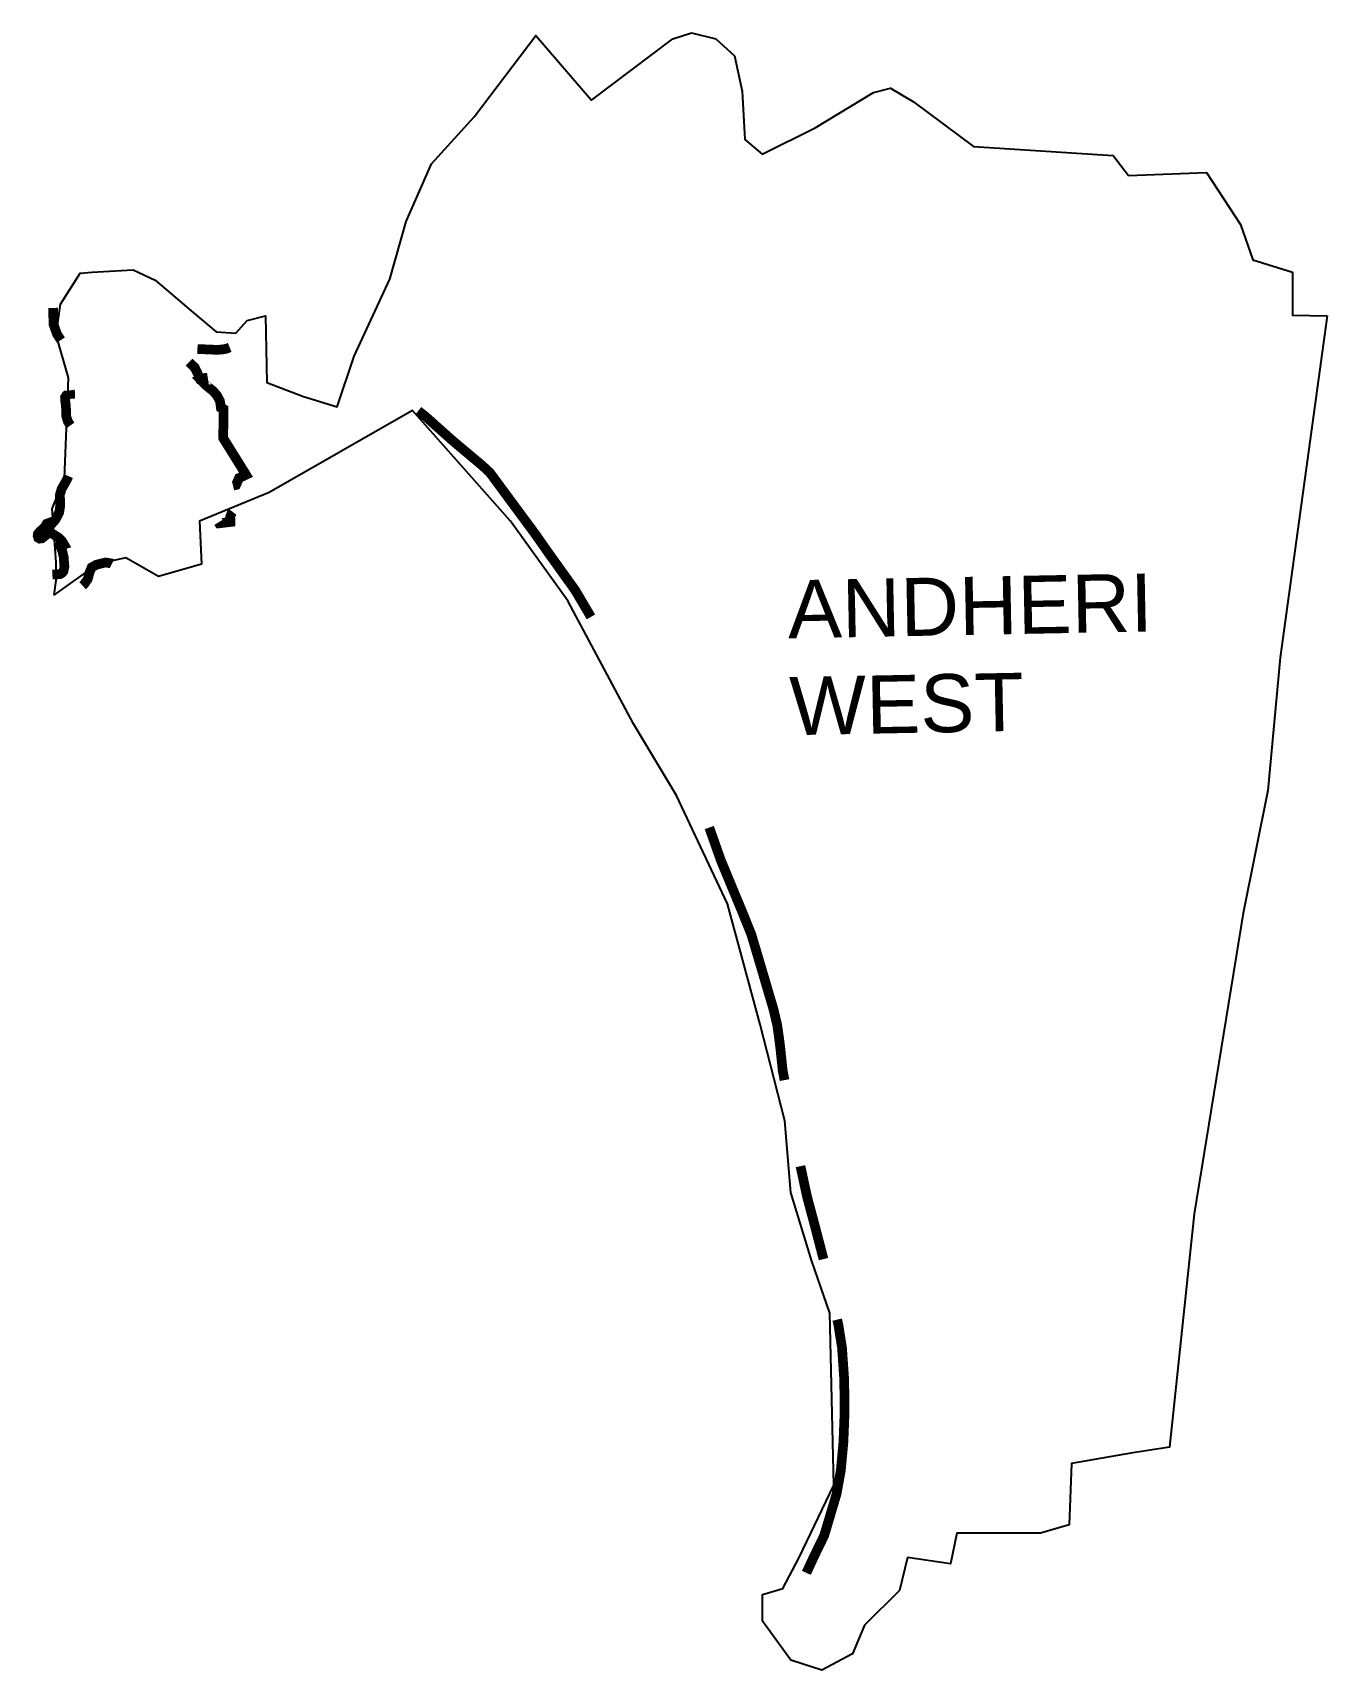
# Model space of a CAD drawing. Header units: metres. Extents: x 267182 to 273870, y 2111090 to 2119548.
import ezdxf

# ---------------------------------------------------------------- set-up
doc = ezdxf.new("R2010")
doc.units = ezdxf.units.M
doc.header["$MEASUREMENT"] = 0
for name, color, linetype in [('ARTIFICIALLY PROTECTED', 10, 'Continuous'), ('village', 3, 'Continuous'), ('VILLAGE NAME', 250, 'Continuous')]:
    doc.layers.add(name, color=color, linetype=linetype)
doc.styles.get("Standard").update_dxf_attribs({"font": 'arial.ttf'})

msp = doc.modelspace()

# ---------------------------------------------------------------- linework, layer by layer
at = {"layer": 'ARTIFICIALLY PROTECTED', "const_width": 50, "flags": 128}
for points in [[(267313.2, 2118102.3), (267287.5, 2118101.2), (267289.6, 2118041.1), (267307.4, 2117991), (267327.4, 2117960.6)], [(268033.1, 2117913.7), (268053, 2117913.4), (268137.6, 2117909.8), (268163.7, 2117912.3), (268183, 2117915.7), (268199.5, 2117922.3)], [(268216.6, 2117208.3), (268232.6, 2117212.2), (268247.9, 2117248.2), (268267.8, 2117256.8), (268283.9, 2117264.6), (268166.5, 2117453.3), (268165.7, 2117474), (268166.9, 2117505.3), (268166.9, 2117604.4), (268154, 2117611), (268151.6, 2117630.2), (268148.9, 2117646.2), (268133.5, 2117674.8), (268114.3, 2117697.1), (268085.9, 2117719.1), (268061.4, 2117741.7), (268053.7, 2117750), (268063.3, 2117751.5), (268061.5, 2117763.1), (268045.9, 2117760.8), (268036.1, 2117782.9), (268019.6, 2117817.8), (267989.7, 2117847.2)], [(267373.8, 2117700.4), (267374.9, 2117693.3), (267374.9, 2117681.6), (267362.1, 2117680.6), (267353.9, 2117672.7), (267348.8, 2117664.2), (267349.1, 2117652.9), (267353.3, 2117622), (267355.6, 2117565.6), (267363.9, 2117538.3), (267377.2, 2117520)], [(269173.8, 2117595.1), (269213.6, 2117563.5), (269281.3, 2117503.1), (269349.1, 2117442.6), (269504.8, 2117311.9), (269544, 2117275.4), (269644.8, 2117138.7), (269774.6, 2116963.3), (269847.2, 2116859.8), (269881.8, 2116811.6), (269984, 2116668.9), (270065.9, 2116530.5)], [(267366.4, 2117257.9), (267356.8, 2117236.2), (267331.3, 2117191.6), (267322.3, 2117161.3), (267324.1, 2117105.8), (267318.8, 2117070.7), (267299.8, 2117033.3), (267276.6, 2117007.2), (267269.6, 2117000.9), (267264.5, 2117015.4), (267254, 2117011.5), (267245.3, 2116996.6), (267234.6, 2116986), (267218.2, 2116971.1), (267208.3, 2116958.4), (267207.4, 2116949.3), (267210.2, 2116939.4), (267217.9, 2116934.9), (267229.2, 2116936.3), (267245.7, 2116949.5), (267262.7, 2116962.9), (267273.5, 2116964.6), (267290.2, 2116956.1), (267314.9, 2116940.3), (267332.6, 2116923.8), (267343.9, 2116904.3), (267323, 2116897.3), (267334.2, 2116872), (267341.8, 2116840.2), (267344.1, 2116809.6), (267345.7, 2116789.2), (267340.4, 2116765.7), (267333, 2116757.3), (267322.5, 2116751.2), (267283.6, 2116749)], [(268141.5, 2117018.7), (268144.5, 2117013.8), (268203.5, 2117020.9), (268202.5, 2117047.8), (268208.4, 2117064.6), (268214.9, 2117073)], [(267439.2, 2116692.1), (267449.1, 2116700.8), (267466, 2116725.5), (267475.6, 2116760.5), (267486.5, 2116786.4), (267511.2, 2116800.2), (267558.8, 2116811.7), (267588.3, 2116806.8), (267591.4, 2116805.3)], [(270677.1, 2115442.5), (270680.2, 2115434.1), (270736.7, 2115273.9), (270845.7, 2115011.4), (270894.7, 2114890), (270946.1, 2114716.9), (271009, 2114503.5), (271028.2, 2114422.5), (271037, 2114360.5), (271043.4, 2114311.3), (271056.5, 2114187.6), (271066, 2114138.1)], [(271148.5, 2113693.5), (271150.8, 2113682.1), (271181.9, 2113537.5), (271221.4, 2113390.1), (271267.4, 2113213.4)], [(271337.9, 2112900.8), (271344.3, 2112874), (271363.1, 2112754.7), (271374.3, 2112592), (271376.6, 2112427), (271370.2, 2112266.9), (271356.6, 2112120.7), (271334.7, 2112000), (271271, 2111785.9), (271215.3, 2111671.4), (271179, 2111592.8)]]:
    msp.add_lwpolyline(points, dxfattribs=at)
at = {"layer": 'village'}
msp.add_lwpolyline([(270489.7, 2119516), (270584.9, 2119547.8)], dxfattribs=at)
for points in [[(273870, 2118085.5, 0), (273626.2, 2116321.1, 0), (273562.8, 2115633.9, 0), (273435.9, 2114999.6, 0), (273182.2, 2113447.5, 0), (273055.3, 2112242.3, 0), (272854.4, 2112210.6, 0), (272547.8, 2112157.7, 0), (272537.3, 2111840.5, 0), (272389.2, 2111798.2, 0), (271955.8, 2111798.2, 0), (271924.1, 2111639.6, 0), (271702, 2111671.4, 0), (271659.7, 2111502.2, 0), (271480, 2111322.5, 0), (271416.6, 2111174.4, 0), (271258, 2111089.9, 0), (271099.4, 2111142.7, 0), (270951.4, 2111343.6, 0), (270951.4, 2111481, 0), (271057.1, 2111512.8, 0), (271141.7, 2111671.4, 0), (271321.4, 2112045.6, 0), (271300.3, 2112933.7, 0), (271205.1, 2113208.6, 0), (271099.4, 2113557.5, 0), (271067.7, 2113927.5, 0), (270940.8, 2114424.4, 0), (270771.7, 2115048.2, 0), (270507.3, 2115608.6, 0), (270285.3, 2115978.6, 0), (269947, 2116612.9, 0), (269651, 2117025.3, 0), (269143.5, 2117596.2, 0), (268403.4, 2117173.3, 0), (268043.9, 2117025.3, 0), (268054.5, 2116803.3, 0), (267832.5, 2116739.8, 0), (267663.3, 2116835, 0), (267515.3, 2116803.3, 0), (267293.3, 2116644.7, 0), (267303.9, 2116718.7, 0), (267303.9, 2116813.8, 0), (267282.7, 2117088.7, 0), (267346.2, 2117247.3, 0), (267367.3, 2117765.4, 0), (267303.9, 2117987.4, 0), (267325, 2118146, 0), (267427.9, 2118305.5, 0), (267487.3, 2118311.5, 0), (267701.4, 2118323.4, 0), (267814.4, 2118269.9, 0), (268010.7, 2118103.3, 0), (268129.6, 2118002.2, 0), (268230.7, 2117996.3, 0), (268290.2, 2118061.7, 0), (268385.4, 2118085.5, 0), (268391.3, 2117740.6, 0), (268581.6, 2117669.2, 0), (268754.1, 2117615.7, 0), (268843.3, 2117877.3, 0), (269027.6, 2118275.8, 0), (269110.9, 2118573.2, 0), (269241.7, 2118870.5, 0), (269461.8, 2119114.3, 0), (269781.1, 2119533, 0), (270069.5, 2119198.9, 0), (270489.7, 2119516, 0)], [(270584.9, 2119547.8, 0), (270711.8, 2119516, 0), (270806.9, 2119428.8, 0), (270846.6, 2119246.4, 0), (270861.1, 2118996.6, 0), (270949.7, 2118921.3, 0), (271224.8, 2119056.1, 0), (271526.1, 2119238.5, 0), (271613.3, 2119262.3, 0), (271732.3, 2119190.9, 0), (272041.5, 2118961, 0), (272763.1, 2118913.4, 0), (272842.4, 2118810.3, 0), (273246.8, 2118826.2, 0), (273421.2, 2118556.6, 0), (273484.7, 2118374.2, 0), (273690.8, 2118310.8, 0), (273690.8, 2118088.8, 0), (273870, 2118085.5, 0)]]:
    msp.add_polyline3d(points, dxfattribs=at)

# ---------------------------------------------------------------- texts
at = {"layer": 'VILLAGE NAME', "insert": (271079.5, 2116719.3), "char_height": 300, "attachment_point": 1, "rotation": 1.10283}
msp.add_mtext_dynamic_manual_height_columns('{\\fArial|b0|i0|c0|p34;ANDHERI WEST}', width=2578.433, gutter_width=1928.7, heights=[0], dxfattribs=at)

doc.saveas('drawing.dxf')
